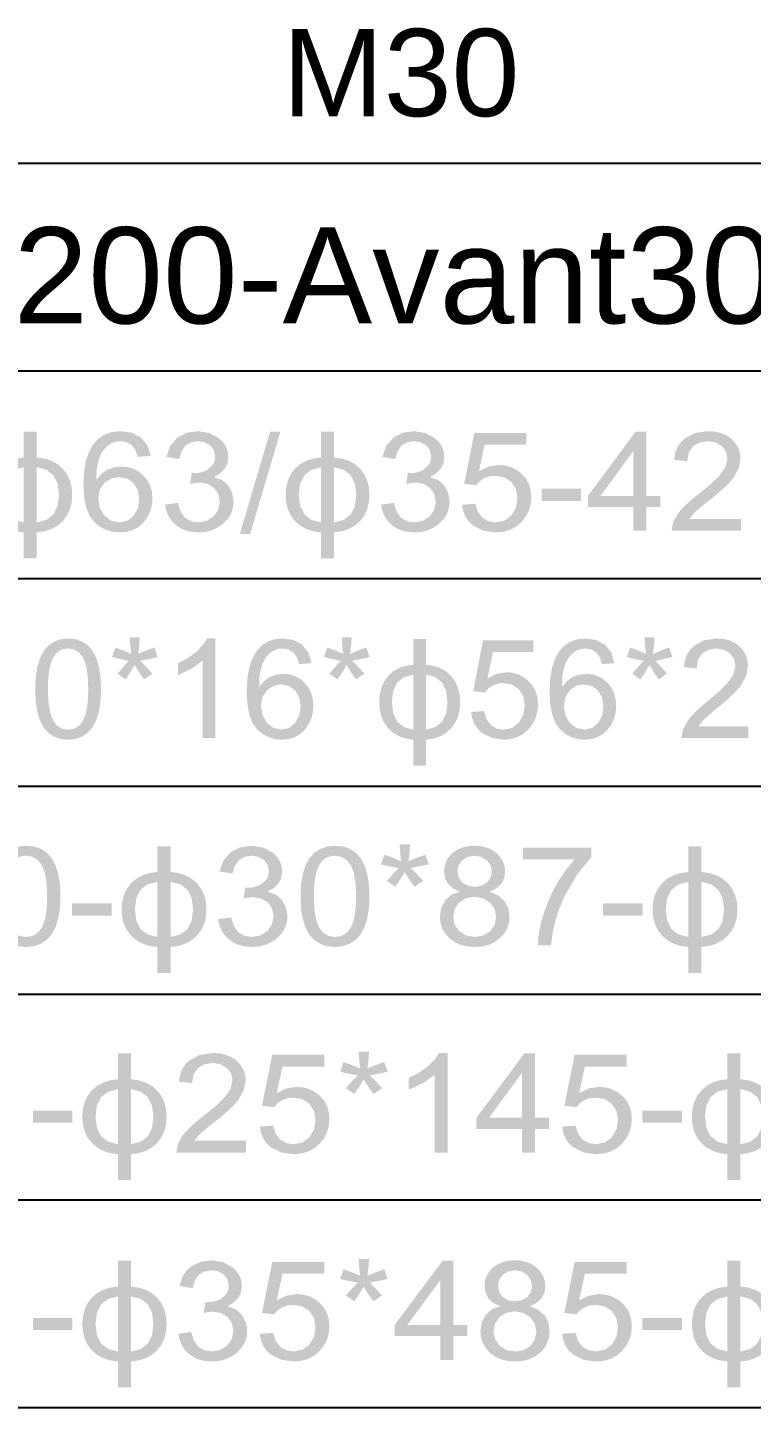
# Model space of a CAD drawing. Extents: x 3 to 592, y 5 to 207.
# Drawn here: x 354.68 to 367.58, y 57.01 to 81.62 of the extents above; entities that cross this region are included whole.
import ezdxf

# ---------------------------------------------------------------- set-up
doc = ezdxf.new("R2010")
doc.units = 0
doc.layers.get('0').update_dxf_attribs({"linetype": 'CONTINUOUS'})

msp = doc.modelspace()

# ---------------------------------------------------------------- hatches: boundary and pattern name
h = msp.add_hatch(color=7)
h.paths.add_polyline_path([(354.838171, 73.952351), (354.97718, 73.932508), (355.100687, 73.89282), (355.208691, 73.833289), (355.301191, 73.753914), (355.375072, 73.657494), (355.427971, 73.546864), (355.459786, 73.422074), (355.470415, 73.283176), (355.459786, 73.144683), (355.427971, 73.020246), (355.375072, 72.909865), (355.301191, 72.813541), (355.208691, 72.733838), (355.100687, 72.674083), (354.97718, 72.634172), (354.838171, 72.614001), (354.838171, 72.152082), (354.608314, 72.152082), (354.608314, 72.614001), (354.468908, 72.634172), (354.345109, 72.674083), (354.237019, 72.733838), (354.144742, 72.813541), (354.070948, 72.909865), (354.018238, 73.020246), (353.986612, 73.144683), (353.97607, 73.283176), (353.986612, 73.422074), (354.018238, 73.546864), (354.070948, 73.657494), (354.144742, 73.753914), (354.237019, 73.833289), (354.345109, 73.89282), (354.468908, 73.932508), (354.608314, 73.952351), (354.608314, 74.412065), (354.838171, 74.412065)])
h.paths.add_polyline_path([(354.838171, 72.792594), (355.012208, 72.838087), (355.136585, 72.934946), (355.211249, 73.083274), (355.236148, 73.283176), (355.211249, 73.483569), (355.136585, 73.63244), (355.012208, 73.729738), (354.838171, 73.775411)])
h.paths.add_polyline_path([(354.608314, 72.792594), (354.608314, 73.775411), (354.433958, 73.729738), (354.309417, 73.63244), (354.234693, 73.483569), (354.209785, 73.283176), (354.234693, 73.083274), (354.309417, 72.934946), (354.433958, 72.838087)])
h = msp.add_hatch(color=7)
h.paths.add_polyline_path([(355.902647, 73.556028), (355.989972, 73.658123), (356.093988, 73.731176), (356.214644, 73.775084), (356.351888, 73.789743), (356.46207, 73.779718), (356.563623, 73.749642), (356.656598, 73.699516), (356.741046, 73.629339), (356.811222, 73.543556), (356.861348, 73.446611), (356.891424, 73.338504), (356.901449, 73.219235), (356.891433, 73.09789), (356.861417, 72.986002), (356.811455, 72.883519), (356.741597, 72.79039), (356.655289, 72.713064), (356.555906, 72.65796), (356.443398, 72.624973), (356.317712, 72.614001), (356.188323, 72.625697), (356.068908, 72.660854), (355.959517, 72.719576), (355.860204, 72.801965), (355.777409, 72.914516), (355.718335, 73.063655), (355.682928, 73.24938), (355.671137, 73.471692), (355.681799, 73.693168), (355.713856, 73.885448), (355.76741, 74.048478), (355.842565, 74.182208), (355.937744, 74.286388), (356.052095, 74.360802), (356.185567, 74.40545), (356.338107, 74.420333), (356.531239, 74.392635), (356.692539, 74.309539), (356.809603, 74.171873), (356.87003, 73.980463), (356.640724, 73.961171), (356.597506, 74.083842), (356.530619, 74.171528), (356.439962, 74.224178), (356.325429, 74.241739), (356.240801, 74.231404), (356.16227, 74.200398), (356.08994, 74.148722), (356.023915, 74.076375), (355.968931, 73.981893), (355.929657, 73.863743), (355.906092, 73.721823)])
h.paths.add_polyline_path([(356.312751, 72.792594), (356.455309, 72.822773), (356.568515, 72.913311), (356.641965, 73.046498), (356.666632, 73.204903), (356.641965, 73.361242), (356.568515, 73.488228), (356.453518, 73.572564), (356.305034, 73.600676), (356.163648, 73.574218), (356.043758, 73.494843), (355.961903, 73.372473), (355.934618, 73.21703), (355.961489, 73.053802), (356.042105, 72.916618), (356.163579, 72.8236)])
h = msp.add_hatch(color=7)
h.dxf.hatch_style = 2
h.paths.add_polyline_path([(357.998464, 73.600676), (358.149704, 73.545279), (358.259189, 73.441926), (358.325679, 73.308945), (358.347935, 73.165216), (358.336359, 73.04996), (358.301632, 72.945557), (358.243755, 72.851902), (358.162726, 72.768892), (358.065566, 72.700972), (357.959259, 72.652586), (357.843753, 72.62363), (357.718998, 72.614001), (357.601176, 72.622484), (357.494102, 72.647969), (357.397777, 72.690508), (357.312201, 72.750151), (357.240371, 72.82385), (357.185284, 72.908556), (357.14694, 73.004321), (357.125339, 73.111197), (357.354645, 73.140962), (357.402945, 72.987931), (357.47977, 72.879135), (357.584915, 72.814161), (357.718998, 72.792594), (357.867068, 72.819122), (357.990747, 72.898979), (358.074118, 73.017628), (358.102093, 73.160255), (358.076599, 73.295785), (358.000669, 73.406097), (357.884225, 73.479546), (357.737188, 73.504213), (357.575682, 73.481062), (357.60214, 73.671783), (357.68434, 73.67385), (357.74711, 73.680051), (357.866724, 73.720841), (357.976415, 73.814548), (358.008937, 73.882692), (358.019961, 73.966132), (357.99681, 74.0823), (357.927357, 74.16953), (357.828001, 74.223618), (357.714588, 74.241739), (357.588567, 74.220793), (357.48859, 74.158506), (357.417345, 74.057771), (357.378347, 73.921483), (357.149041, 73.961171), (357.220561, 74.162364), (357.345825, 74.30568), (357.512568, 74.391532), (357.709076, 74.420333), (357.922396, 74.386916), (358.097683, 74.286939), (358.165775, 74.216659), (358.21454, 74.138938), (358.243875, 74.053775), (358.253677, 73.961171), (358.237674, 73.845924), (358.189736, 73.748195), (358.109965, 73.667933)])
h = msp.add_hatch(color=7)
h.dxf.hatch_style = 2
h.paths.add_polyline_path([(359.183673, 74.412065), (358.643482, 72.585337), (358.459376, 72.585337), (358.999016, 74.412065)])
h = msp.add_hatch(color=7)
h.paths.add_polyline_path([(360.137875, 73.952351), (360.276885, 73.932508), (360.400391, 73.89282), (360.508395, 73.833289), (360.600896, 73.753914), (360.674776, 73.657494), (360.727675, 73.546864), (360.759491, 73.422074), (360.770119, 73.283176), (360.759491, 73.144683), (360.727675, 73.020246), (360.674776, 72.909865), (360.600896, 72.813541), (360.508395, 72.733838), (360.400391, 72.674083), (360.276885, 72.634172), (360.137875, 72.614001), (360.137875, 72.152082), (359.908018, 72.152082), (359.908018, 72.614001), (359.768613, 72.634172), (359.644813, 72.674083), (359.536723, 72.733838), (359.444446, 72.813541), (359.370652, 72.909865), (359.317942, 73.020246), (359.286316, 73.144683), (359.275774, 73.283176), (359.286316, 73.422074), (359.317942, 73.546864), (359.370652, 73.657494), (359.444446, 73.753914), (359.536723, 73.833289), (359.644813, 73.89282), (359.768613, 73.932508), (359.908018, 73.952351), (359.908018, 74.412065), (360.137875, 74.412065)])
h.paths.add_polyline_path([(360.137875, 72.792594), (360.311913, 72.838087), (360.436289, 72.934946), (360.510953, 73.083274), (360.535853, 73.283176), (360.510953, 73.483569), (360.436289, 73.63244), (360.311913, 73.729738), (360.137875, 73.775411)])
h.paths.add_polyline_path([(359.908018, 72.792594), (359.908018, 73.775411), (359.733662, 73.729738), (359.609122, 73.63244), (359.534398, 73.483569), (359.50949, 73.283176), (359.534398, 73.083274), (359.609122, 72.934946), (359.733662, 72.838087)])
h = msp.add_hatch(color=7)
h.dxf.hatch_style = 2
h.paths.add_polyline_path([(361.849478, 73.600676), (362.000718, 73.545279), (362.110203, 73.441926), (362.176694, 73.308945), (362.198949, 73.165216), (362.187373, 73.04996), (362.152647, 72.945557), (362.094769, 72.851902), (362.013741, 72.768892), (361.91658, 72.700972), (361.810273, 72.652586), (361.694768, 72.62363), (361.570012, 72.614001), (361.45219, 72.622484), (361.345116, 72.647969), (361.248792, 72.690508), (361.163215, 72.750151), (361.091385, 72.82385), (361.036298, 72.908556), (360.997954, 73.004321), (360.976353, 73.111197), (361.205659, 73.140962), (361.253959, 72.987931), (361.330785, 72.879135), (361.435929, 72.814161), (361.570012, 72.792594), (361.718082, 72.819122), (361.841761, 72.898979), (361.925133, 73.017628), (361.953107, 73.160255), (361.927613, 73.295785), (361.851683, 73.406097), (361.735239, 73.479546), (361.588202, 73.504213), (361.426696, 73.481062), (361.453155, 73.671783), (361.535355, 73.67385), (361.598124, 73.680051), (361.717738, 73.720841), (361.82743, 73.814548), (361.859951, 73.882692), (361.870976, 73.966132), (361.847825, 74.0823), (361.778372, 74.16953), (361.679015, 74.223618), (361.565603, 74.241739), (361.439581, 74.220793), (361.339604, 74.158506), (361.26836, 74.057771), (361.229361, 73.921483), (361.000056, 73.961171), (361.071576, 74.162364), (361.19684, 74.30568), (361.363582, 74.391532), (361.56009, 74.420333), (361.773411, 74.386916), (361.948697, 74.286939), (362.016789, 74.216659), (362.065555, 74.138938), (362.09489, 74.053775), (362.104691, 73.961171), (362.088689, 73.845924), (362.04075, 73.748195), (361.960979, 73.667933)])
h = msp.add_hatch(color=7)
h.dxf.hatch_style = 2
h.paths.add_polyline_path([(362.7227, 73.706509), (362.896333, 73.789605), (363.07658, 73.817304), (363.189028, 73.807502), (363.294034, 73.778167), (363.3916, 73.729402), (363.481723, 73.66131), (363.557369, 73.576664), (363.611465, 73.478995), (363.643961, 73.368304), (363.654805, 73.244591), (363.643763, 73.118087), (363.610708, 73.001505), (363.555741, 72.894845), (363.478967, 72.798107), (363.384416, 72.717483), (363.27612, 72.659958), (363.154181, 72.625481), (363.018702, 72.614001), (362.801524, 72.645075), (362.615764, 72.738575), (362.539602, 72.808537), (362.481474, 72.893536), (362.441434, 72.993521), (362.419531, 73.108441), (362.658759, 73.125528), (362.704785, 72.979112), (362.783885, 72.875277), (362.890131, 72.813265), (363.018702, 72.792594), (363.176626, 72.823669), (363.301476, 72.917169), (363.382367, 73.05642), (363.409514, 73.224196), (363.381815, 73.389974), (363.29872, 73.516891), (363.172216, 73.597507), (363.014293, 73.624378), (362.910328, 73.613742), (362.819231, 73.581866), (362.741054, 73.528803), (362.675846, 73.454604), (362.459219, 73.478857), (362.64112, 74.387811), (363.566059, 74.387811), (363.566059, 74.17835), (362.823572, 74.17835)])
h = msp.add_hatch(color=7)
h.paths.add_polyline_path([(365.95516, 73.066548), (365.703255, 73.066548), (365.703255, 72.644318), (365.473949, 72.644318), (365.473949, 73.066548), (364.666419, 73.066548), (364.666419, 73.26664), (365.514739, 74.412065), (365.703255, 74.412065), (365.703255, 73.26664), (365.95516, 73.26664)])
h.paths.add_polyline_path([(365.473949, 73.26664), (365.473949, 74.064799), (364.890212, 73.26664)])
h = msp.add_hatch(color=7)
h.dxf.hatch_style = 2
h.paths.add_polyline_path([(367.391173, 72.644318), (366.155899, 72.644318), (366.183253, 72.794386), (366.265591, 72.946935), (366.332254, 73.028273), (366.423101, 73.119327), (366.538132, 73.220096), (366.677349, 73.330581), (366.851877, 73.473483), (367.006976, 73.623827), (367.115634, 73.77803), (367.151945, 73.933059), (367.126796, 74.055153), (367.051624, 74.154096), (366.938694, 74.219829), (366.799719, 74.241739), (366.657574, 74.21914), (366.540647, 74.151891), (366.462168, 74.04027), (366.435365, 73.884001), (366.199996, 73.909357), (366.219728, 74.026051), (366.257392, 74.12812), (366.312935, 74.215617), (366.386307, 74.288593), (366.5731, 74.387329), (366.804128, 74.420333), (366.933836, 74.411255), (367.048454, 74.384091), (367.147983, 74.338943), (367.232423, 74.275915), (367.299387, 74.20026), (367.347282, 74.117165), (367.376057, 74.026628), (367.38566, 73.928649), (367.353414, 73.757221), (367.256676, 73.58414), (367.176078, 73.48958), (367.063337, 73.380397), (366.918557, 73.25664), (366.741841, 73.118363), (366.573582, 72.975598), (366.47395, 72.854331), (367.391173, 72.854331)])
h = msp.add_hatch(color=7)
h.dxf.hatch_style = 2
h.paths.add_polyline_path([(364.542909, 73.175138), (363.842866, 73.175138), (363.842866, 73.392868), (364.542909, 73.392868)])
h = msp.add_hatch(color=7)
h.paths.add_polyline_path([(355.397622, 70.723575), (355.535211, 70.709442), (355.654454, 70.667049), (355.755352, 70.596402), (355.837905, 70.497508), (355.902113, 70.370372), (355.947976, 70.215001), (355.975494, 70.031402), (355.984666, 69.819582), (355.975167, 69.605641), (355.946701, 69.421053), (355.899323, 69.265817), (355.833082, 69.139933), (355.748841, 69.042351), (355.648218, 68.972777), (355.531163, 68.931109), (355.397622, 68.917242), (355.260057, 68.931326), (355.140876, 68.973587), (355.040066, 69.044037), (354.957615, 69.142689), (354.893508, 69.269557), (354.847733, 69.424653), (354.820278, 69.60799), (354.811129, 69.819582), (354.820551, 70.033298), (354.848887, 70.217973), (354.89624, 70.373501), (354.962713, 70.499781), (355.046946, 70.597536), (355.147508, 70.667489), (355.2644, 70.709536)])
h.paths.add_polyline_path([(355.397622, 69.095836), (355.481123, 69.106387), (355.553823, 69.138073), (355.615671, 69.190947), (355.666615, 69.265059), (355.706406, 69.363253), (355.734828, 69.48837), (355.751881, 69.640463), (355.757566, 69.819582), (355.747368, 70.058465), (355.717327, 70.24071), (355.667373, 70.374724), (355.597162, 70.469465), (355.506143, 70.526033), (355.394866, 70.544981), (355.31115, 70.534146), (355.238597, 70.501711), (355.177205, 70.447778), (355.126975, 70.372451), (355.087908, 70.273352), (355.060003, 70.148106), (355.04326, 69.996815), (355.037679, 69.819582), (355.047669, 69.582697), (355.077917, 69.401209), (355.127871, 69.266437), (355.198082, 69.171353), (355.288137, 69.114577)])
h = msp.add_hatch(color=7)
h.dxf.hatch_style = 2
h.paths.add_polyline_path([(356.993879, 70.389538), (356.686301, 70.323392), (356.721346, 70.289992), (356.768639, 70.240986), (356.82823, 70.17627), (356.900173, 70.095741), (356.751344, 69.991561), (356.673072, 70.104009), (356.583224, 70.251183), (356.497992, 70.102355), (356.422269, 69.991561), (356.278402, 70.095741), (356.358715, 70.18937), (356.419444, 70.258556), (356.460639, 70.303247), (356.482351, 70.323392), (356.317814, 70.357292), (356.181388, 70.389538), (356.239265, 70.562069), (356.340749, 70.524336), (356.421924, 70.492133), (356.482739, 70.465408), (356.523141, 70.444109), (356.504538, 70.623598), (356.498337, 70.745623), (356.674174, 70.745623), (356.668524, 70.621944), (356.652126, 70.473874), (356.646062, 70.446314), (356.776563, 70.503364), (356.936002, 70.562069)])
h = msp.add_hatch(color=7)
h.dxf.hatch_style = 2
h.paths.add_polyline_path([(358.020411, 68.947559), (357.799374, 68.947559), (357.799374, 70.330558), (357.605484, 70.187862), (357.356197, 70.068731), (357.356197, 70.278744), (357.531914, 70.373829), (357.677142, 70.479662), (357.791984, 70.596244), (357.876544, 70.723575), (358.020411, 70.723575)])
h = msp.add_hatch(color=7)
h.paths.add_polyline_path([(358.80528, 69.859269), (358.889727, 69.961365), (358.990143, 70.034418), (359.106579, 70.078326), (359.239086, 70.092985), (359.345651, 70.082959), (359.443794, 70.052884), (359.533564, 70.002757), (359.615015, 69.932581), (359.682702, 69.846798), (359.731115, 69.749853), (359.7602, 69.641746), (359.769906, 69.522477), (359.760208, 69.401132), (359.731183, 69.289244), (359.682935, 69.186761), (359.615566, 69.093631), (359.532272, 69.016306), (359.436214, 68.961202), (359.327444, 68.928215), (359.206013, 68.917242), (359.081059, 68.928938), (358.965821, 68.964096), (358.860298, 69.022817), (358.76449, 69.105207), (358.684589, 69.217758), (358.627582, 69.366896), (358.593415, 69.552621), (358.582037, 69.774933), (358.592373, 69.99641), (358.623379, 70.188689), (358.675055, 70.35172), (358.747402, 70.48545), (358.839291, 70.589629), (358.949629, 70.664044), (359.078467, 70.708692), (359.225857, 70.723575), (359.412788, 70.695876), (359.568713, 70.612781), (359.68123, 70.475115), (359.739589, 70.283705), (359.518552, 70.264412), (359.476892, 70.387084), (359.412236, 70.47477), (359.324533, 70.52742), (359.21373, 70.544981), (359.131659, 70.534646), (359.055738, 70.50364), (358.985915, 70.451963), (358.922137, 70.379616), (358.869005, 70.285135), (358.831118, 70.166985), (358.808423, 70.025064)])
h.paths.add_polyline_path([(359.201603, 69.095836), (359.339338, 69.126015), (359.448548, 69.216552), (359.519517, 69.34974), (359.543357, 69.508145), (359.519517, 69.664484), (359.448548, 69.79147), (359.337409, 69.875806), (359.194438, 69.903918), (359.057874, 69.877459), (358.941981, 69.798084), (358.862606, 69.675715), (358.836148, 69.520272), (358.861917, 69.357043), (358.939776, 69.21986), (359.057254, 69.126842)])
h = msp.add_hatch(color=7)
h.dxf.hatch_style = 2
h.paths.add_polyline_path([(360.771953, 70.389538), (360.464375, 70.323392), (360.49942, 70.289992), (360.546713, 70.240986), (360.606304, 70.17627), (360.678247, 70.095741), (360.529419, 69.991561), (360.451146, 70.104009), (360.361298, 70.251183), (360.276066, 70.102355), (360.200343, 69.991561), (360.056476, 70.095741), (360.13679, 70.18937), (360.197518, 70.258556), (360.238713, 70.303247), (360.260425, 70.323392), (360.095888, 70.357292), (359.959462, 70.389538), (360.01734, 70.562069), (360.118823, 70.524336), (360.199998, 70.492133), (360.260813, 70.465408), (360.301215, 70.444109), (360.282612, 70.623598), (360.276411, 70.745623), (360.452248, 70.745623), (360.446598, 70.621944), (360.4302, 70.473874), (360.424136, 70.446314), (360.554637, 70.503364), (360.714076, 70.562069)])
h = msp.add_hatch(color=7)
h.paths.add_polyline_path([(361.776988, 70.255593), (361.91102, 70.235749), (362.030272, 70.196062), (362.134641, 70.136531), (362.224024, 70.057156), (362.295647, 69.960736), (362.346807, 69.850105), (362.377503, 69.725315), (362.387735, 69.586418), (362.377503, 69.447925), (362.346807, 69.323488), (362.295647, 69.213107), (362.224024, 69.116782), (362.134641, 69.03708), (362.030272, 68.977325), (361.91102, 68.937413), (361.776988, 68.917242), (361.776988, 68.455324), (361.554297, 68.455324), (361.554297, 68.917242), (361.419637, 68.937413), (361.300118, 68.977325), (361.195792, 69.03708), (361.10671, 69.116782), (361.035173, 69.213107), (360.984203, 69.323488), (360.953696, 69.447925), (360.943551, 69.586418), (360.953696, 69.725315), (360.984203, 69.850105), (361.035173, 69.960736), (361.10671, 70.057156), (361.195792, 70.136531), (361.300118, 70.196062), (361.419637, 70.235749), (361.554297, 70.255593), (361.554297, 70.715307), (361.776988, 70.715307)])
h.paths.add_polyline_path([(361.776988, 69.095836), (361.944919, 69.141329), (362.064998, 69.238187), (362.137121, 69.386516), (362.161185, 69.586418), (362.137121, 69.78681), (362.064998, 69.935681), (361.944919, 70.03298), (361.776988, 70.078653)])
h.paths.add_polyline_path([(361.554297, 69.095836), (361.554297, 70.078653), (361.385815, 70.03298), (361.265598, 69.935681), (361.193544, 69.78681), (361.169549, 69.586418), (361.193544, 69.386516), (361.265598, 69.238187), (361.385815, 69.141329)])
h = msp.add_hatch(color=7)
h.dxf.hatch_style = 2
h.paths.add_polyline_path([(362.874306, 70.009751), (363.0416, 70.092847), (363.215508, 70.120545), (363.324339, 70.110744), (363.425935, 70.081409), (363.520296, 70.032644), (363.607422, 69.964551), (363.680579, 69.879905), (363.732962, 69.782237), (363.764467, 69.671546), (363.774992, 69.547833), (363.764355, 69.421329), (363.732479, 69.304747), (363.679416, 69.198087), (363.605218, 69.101348), (363.513535, 69.020724), (363.408778, 68.9632), (363.290896, 68.928723), (363.159836, 68.917242), (362.950167, 68.948317), (362.770678, 69.041817), (362.696875, 69.111778), (362.640798, 69.196777), (362.602393, 69.296763), (362.581611, 69.411682), (362.81257, 69.42877), (362.856805, 69.282354), (362.933286, 69.178518), (363.035812, 69.116507), (363.159836, 69.095836), (363.312384, 69.126911), (363.432687, 69.220411), (363.511098, 69.359661), (363.537418, 69.527438), (363.510615, 69.693216), (363.430482, 69.820133), (363.308044, 69.900748), (363.155426, 69.92762), (363.055053, 69.916983), (362.967186, 69.885107), (362.891721, 69.832044), (362.828555, 69.757846), (362.619645, 69.782099), (362.795482, 70.691053), (363.689002, 70.691053), (363.689002, 70.481591), (362.97132, 70.481591)])
h = msp.add_hatch(color=7)
h.paths.add_polyline_path([(364.204326, 69.859269), (364.288774, 69.961365), (364.38919, 70.034418), (364.505626, 70.078326), (364.638133, 70.092985), (364.744698, 70.082959), (364.84284, 70.052884), (364.932611, 70.002757), (365.014061, 69.932581), (365.081749, 69.846798), (365.130161, 69.749853), (365.159246, 69.641746), (365.168953, 69.522477), (365.159255, 69.401132), (365.13023, 69.289244), (365.081981, 69.186761), (365.014613, 69.093631), (364.931319, 69.016306), (364.835261, 68.961202), (364.726491, 68.928215), (364.60506, 68.917242), (364.480106, 68.928938), (364.364868, 68.964096), (364.259344, 69.022817), (364.163536, 69.105207), (364.083636, 69.217758), (364.026628, 69.366896), (363.992461, 69.552621), (363.981084, 69.774933), (363.991419, 69.99641), (364.022425, 70.188689), (364.074102, 70.35172), (364.146449, 70.48545), (364.238338, 70.589629), (364.348676, 70.664044), (364.477514, 70.708692), (364.624903, 70.723575), (364.811834, 70.695876), (364.967759, 70.612781), (365.080276, 70.475115), (365.138636, 70.283705), (364.917599, 70.264412), (364.875939, 70.387084), (364.811283, 70.47477), (364.72358, 70.52742), (364.612777, 70.544981), (364.530706, 70.534646), (364.454785, 70.50364), (364.384961, 70.451963), (364.321184, 70.379616), (364.268052, 70.285135), (364.230164, 70.166985), (364.20747, 70.025064)])
h.paths.add_polyline_path([(364.60065, 69.095836), (364.738385, 69.126015), (364.847594, 69.216552), (364.918563, 69.34974), (364.942403, 69.508145), (364.918563, 69.664484), (364.847594, 69.79147), (364.736456, 69.875806), (364.593484, 69.903918), (364.456921, 69.877459), (364.341028, 69.798084), (364.261653, 69.675715), (364.235194, 69.520272), (364.260964, 69.357043), (364.338823, 69.21986), (364.4563, 69.126842)])
h = msp.add_hatch(color=7)
h.dxf.hatch_style = 2
h.paths.add_polyline_path([(366.171, 70.389538), (365.863422, 70.323392), (365.898467, 70.289992), (365.94576, 70.240986), (366.005351, 70.17627), (366.077293, 70.095741), (365.928465, 69.991561), (365.850193, 70.104009), (365.760344, 70.251183), (365.675113, 70.102355), (365.59939, 69.991561), (365.455522, 70.095741), (365.535836, 70.18937), (365.596565, 70.258556), (365.637759, 70.303247), (365.659472, 70.323392), (365.494934, 70.357292), (365.358509, 70.389538), (365.416386, 70.562069), (365.51787, 70.524336), (365.599045, 70.492133), (365.65986, 70.465408), (365.700262, 70.444109), (365.681658, 70.623598), (365.675457, 70.745623), (365.851295, 70.745623), (365.845645, 70.621944), (365.829246, 70.473874), (365.823183, 70.446314), (365.953683, 70.503364), (366.113122, 70.562069)])
h = msp.add_hatch(color=7)
h.dxf.hatch_style = 2
h.paths.add_polyline_path([(367.524954, 68.947559), (366.331573, 68.947559), (366.358031, 69.097628), (366.437406, 69.250176), (366.501993, 69.331515), (366.589886, 69.422569), (366.701034, 69.523338), (366.835384, 69.633822), (367.003711, 69.776725), (367.153435, 69.927069), (367.258855, 70.081271), (367.293995, 70.2363), (367.269672, 70.358395), (367.196981, 70.457338), (367.087771, 70.52307), (366.953344, 70.544981), (366.816505, 70.522381), (366.703643, 70.455133), (366.627644, 70.343512), (366.601668, 70.187242), (366.374017, 70.212598), (366.393344, 70.329292), (366.429827, 70.431362), (366.483467, 70.518859), (366.554264, 70.591834), (366.734511, 70.690571), (366.957754, 70.723575), (367.083121, 70.714497), (367.193811, 70.687332), (367.289826, 70.642184), (367.371165, 70.579156), (367.435959, 70.503502), (367.482304, 70.420406), (367.510149, 70.329869), (367.519442, 70.231891), (367.48816, 70.060463), (367.394867, 69.887381), (367.316948, 69.792822), (367.208074, 69.683638), (367.068298, 69.559882), (366.897671, 69.421604), (366.734856, 69.27884), (366.6386, 69.157572), (367.524954, 69.157572)])
h = msp.add_hatch(color=7)
h.paths.add_polyline_path([(354.647021, 67.026816), (354.791198, 67.012684), (354.916151, 66.970291), (355.021881, 66.899644), (355.108388, 66.800749), (355.17567, 66.673613), (355.223729, 66.518243), (355.252565, 66.334644), (355.262177, 66.122823), (355.252169, 65.908883), (355.222214, 65.724295), (355.172415, 65.569059), (355.102876, 65.443175), (355.014828, 65.345593), (354.909468, 65.276019), (354.786848, 65.234351), (354.647021, 65.220484), (354.503049, 65.234568), (354.378294, 65.276829), (354.272751, 65.347279), (354.186411, 65.445931), (354.11927, 65.572799), (354.071319, 65.727895), (354.042554, 65.911232), (354.032967, 66.122823), (354.042889, 66.33654), (354.072654, 66.521214), (354.122264, 66.676743), (354.191717, 66.803023), (354.279756, 66.900778), (354.385055, 66.97073), (354.507511, 67.012778)])
h.paths.add_polyline_path([(354.647021, 65.399078), (354.734681, 65.409628), (354.810869, 65.441315), (354.875689, 65.494188), (354.929243, 65.568301), (354.970885, 65.666495), (355.000694, 65.791612), (355.018617, 65.943704), (355.024603, 66.122823), (355.013923, 66.361706), (354.982159, 66.543952), (354.929587, 66.677966), (354.855931, 66.772706), (354.760846, 66.829275), (354.644264, 66.848223), (354.55663, 66.837388), (354.480622, 66.804952), (354.416294, 66.751019), (354.363696, 66.675692), (354.322544, 66.576594), (354.293278, 66.451348), (354.275794, 66.300056), (354.269989, 66.122823), (354.280462, 65.885939), (354.312433, 65.704451), (354.365005, 65.569679), (354.438661, 65.474594), (354.532506, 65.417819)])
h = msp.add_hatch(color=7)
h.paths.add_polyline_path([(357.224127, 66.558835), (357.364696, 66.538991), (357.489606, 66.499303), (357.598911, 66.439772), (357.69266, 66.360397), (357.767583, 66.263978), (357.821162, 66.153347), (357.853348, 66.028557), (357.864088, 65.889659), (357.853348, 65.751167), (357.821162, 65.62673), (357.767583, 65.516349), (357.69266, 65.420024), (357.598911, 65.340322), (357.489606, 65.280566), (357.364696, 65.240655), (357.224127, 65.220484), (357.224127, 64.758566), (356.990963, 64.758566), (356.990963, 65.220484), (356.850007, 65.240655), (356.724864, 65.280566), (356.615637, 65.340322), (356.52243, 65.420024), (356.447594, 65.516349), (356.394204, 65.62673), (356.362208, 65.751167), (356.351554, 65.889659), (356.362208, 66.028557), (356.394204, 66.153347), (356.447594, 66.263978), (356.52243, 66.360397), (356.615637, 66.439772), (356.724864, 66.499303), (356.850007, 66.538991), (356.990963, 66.558835), (356.990963, 67.018548), (357.224127, 67.018548)])
h.paths.add_polyline_path([(357.224127, 65.399078), (357.400017, 65.44457), (357.52578, 65.541429), (357.601314, 65.689758), (357.626515, 65.889659), (357.601314, 66.090052), (357.52578, 66.238923), (357.400017, 66.336221), (357.224127, 66.381895)])
h.paths.add_polyline_path([(356.990963, 65.399078), (356.990963, 66.381895), (356.814523, 66.336221), (356.688622, 66.238923), (356.613157, 66.090052), (356.588025, 65.889659), (356.613157, 65.689758), (356.688622, 65.541429), (356.814523, 65.44457)])
h = msp.add_hatch(color=7)
h.dxf.hatch_style = 2
h.paths.add_polyline_path([(358.955726, 66.207159), (359.109033, 66.151762), (359.219758, 66.048409), (359.287006, 65.915429), (359.309606, 65.771699), (359.297841, 65.656444), (359.262615, 65.55204), (359.204031, 65.458385), (359.122193, 65.375375), (359.024016, 65.307455), (358.916383, 65.259069), (358.799344, 65.230113), (358.672952, 65.220484), (358.55358, 65.228968), (358.445163, 65.254453), (358.347701, 65.296991), (358.261195, 65.356634), (358.188555, 65.430333), (358.132761, 65.51504), (358.093918, 65.610805), (358.072128, 65.71768), (358.304189, 65.747446), (358.35311, 65.594415), (358.430969, 65.485619), (358.537285, 65.420644), (358.672952, 65.399078), (358.822883, 65.425605), (358.948009, 65.505462), (359.03262, 65.624111), (359.061008, 65.766738), (359.035376, 65.902268), (358.958482, 66.01258), (358.840384, 66.08603), (358.691694, 66.110697), (358.527983, 66.087546), (358.554992, 66.278266), (358.638019, 66.280333), (358.701616, 66.286534), (358.822332, 66.327324), (358.933126, 66.421031), (358.96613, 66.489175), (358.977223, 66.572615), (358.953797, 66.688784), (358.884068, 66.776014), (358.78354, 66.830102), (358.668543, 66.848223), (358.540936, 66.827277), (358.439788, 66.764989), (358.367786, 66.664255), (358.328443, 66.527967), (358.096381, 66.567654), (358.16859, 66.768848), (358.29537, 66.912164), (358.464317, 66.998015), (358.663031, 67.026816), (358.878762, 66.993399), (359.056047, 66.893422), (359.125181, 66.823142), (359.174627, 66.745421), (359.204333, 66.660258), (359.214246, 66.567654), (359.198037, 66.452407), (359.149478, 66.354678), (359.068673, 66.274416)])
h = msp.add_hatch(color=7)
h.paths.add_polyline_path([(360.154891, 67.026816), (360.299068, 67.012684), (360.424021, 66.970291), (360.529751, 66.899644), (360.616258, 66.800749), (360.683541, 66.673613), (360.7316, 66.518243), (360.760435, 66.334644), (360.770047, 66.122823), (360.760039, 65.908883), (360.730084, 65.724295), (360.680285, 65.569059), (360.610746, 65.443175), (360.522698, 65.345593), (360.417338, 65.276019), (360.294718, 65.234351), (360.154891, 65.220484), (360.010919, 65.234568), (359.886165, 65.276829), (359.780621, 65.347279), (359.694281, 65.445931), (359.62714, 65.572799), (359.579189, 65.727895), (359.550424, 65.911232), (359.540837, 66.122823), (359.550759, 66.33654), (359.580524, 66.521214), (359.630134, 66.676743), (359.699587, 66.803023), (359.787626, 66.900778), (359.892926, 66.97073), (360.015381, 67.012778)])
h.paths.add_polyline_path([(360.154891, 65.399078), (360.242551, 65.409628), (360.318739, 65.441315), (360.383559, 65.494188), (360.437113, 65.568301), (360.478755, 65.666495), (360.508564, 65.791612), (360.526487, 65.943704), (360.532473, 66.122823), (360.521793, 66.361706), (360.490029, 66.543952), (360.437457, 66.677966), (360.363801, 66.772706), (360.268717, 66.829275), (360.152135, 66.848223), (360.0645, 66.837388), (359.988492, 66.804952), (359.924164, 66.751019), (359.871566, 66.675692), (359.830414, 66.576594), (359.801148, 66.451348), (359.783664, 66.300056), (359.777859, 66.122823), (359.788332, 65.885939), (359.820303, 65.704451), (359.872875, 65.569679), (359.946531, 65.474594), (360.040376, 65.417819)])
h = msp.add_hatch(color=7)
h.dxf.hatch_style = 2
h.paths.add_polyline_path([(361.826998, 66.69278), (361.505088, 66.626634), (361.541684, 66.593234), (361.591147, 66.544227), (361.653529, 66.479511), (361.728882, 66.398982), (361.573439, 66.294803), (361.49117, 66.40725), (361.396499, 66.554425), (361.307478, 66.405597), (361.228378, 66.294803), (361.077897, 66.398982), (361.161922, 66.492611), (361.225484, 66.561797), (361.268583, 66.606489), (361.291217, 66.626634), (361.1191, 66.660534), (360.975922, 66.69278), (361.036555, 66.86531), (361.142897, 66.827578), (361.227896, 66.795375), (361.291501, 66.76865), (361.33366, 66.74735), (361.314092, 66.92684), (361.307753, 67.048865), (361.491859, 67.048865), (361.48614, 66.925186), (361.469259, 66.777116), (361.462645, 66.749555), (361.599415, 66.806606), (361.766364, 66.86531)])
h = msp.add_hatch(color=7)
h.paths.add_polyline_path([(362.913272, 66.207159), (363.068094, 66.138852), (363.178682, 66.040623), (363.245034, 65.912526), (363.267152, 65.754612), (363.256214, 65.645256), (363.223468, 65.545356), (363.169018, 65.454862), (363.092968, 65.373722), (362.99995, 65.306525), (362.89453, 65.258656), (362.776708, 65.23001), (362.646483, 65.220484), (362.515217, 65.230104), (362.396714, 65.259), (362.290924, 65.307223), (362.197794, 65.374824), (362.121916, 65.456766), (362.067845, 65.548733), (362.035478, 65.650621), (362.024713, 65.762329), (362.048828, 65.919012), (362.121726, 66.055024), (362.235483, 66.155896), (362.383554, 66.207159), (362.259522, 66.264684), (362.170991, 66.342138), (362.117911, 66.44388), (362.100229, 66.569859), (362.109539, 66.663479), (362.137505, 66.749142), (362.184177, 66.826743), (362.249608, 66.896178), (362.330224, 66.953333), (362.422414, 66.994157), (362.526181, 67.018652), (362.641522, 67.026816), (362.758415, 67.01835), (362.863524, 66.992986), (362.956852, 66.950775), (363.038397, 66.891769), (363.104638, 66.820541), (363.152017, 66.742389), (363.180482, 66.657209), (363.189982, 66.564898), (363.172636, 66.445121), (363.120666, 66.346272), (363.034177, 66.268405)])
h.paths.add_polyline_path([(362.646483, 66.292598), (362.76589, 66.312028), (362.864213, 66.370319), (362.930221, 66.457687), (362.952408, 66.564898), (362.930084, 66.674797), (362.863111, 66.766092), (362.763548, 66.827621), (362.643727, 66.848223), (362.522736, 66.827966), (362.424895, 66.767194), (362.360403, 66.679137), (362.338905, 66.577025), (362.360954, 66.459271), (362.427651, 66.369217), (362.526525, 66.311684)])
h.paths.add_polyline_path([(362.646483, 65.399078), (362.796552, 65.423607), (362.919335, 65.497745), (363.00119, 65.611502), (363.028476, 65.754612), (363.000364, 65.89841), (362.916028, 66.013683), (362.791177, 66.089613), (362.641522, 66.115106), (362.488147, 66.089061), (362.367017, 66.010927), (362.287918, 65.895998), (362.261735, 65.759573), (362.288745, 65.61853), (362.370325, 65.502706), (362.493521, 65.424847)])
h = msp.add_hatch(color=7)
h.dxf.hatch_style = 2
h.paths.add_polyline_path([(364.727593, 66.826725), (364.468384, 66.507089), (364.246382, 66.120067), (364.155121, 65.907893), (364.084738, 65.692255), (364.035232, 65.473208), (364.006603, 65.250801), (363.770132, 65.250801), (363.785109, 65.435406), (363.821739, 65.628797), (363.87997, 65.831075), (363.95975, 66.042346), (364.057005, 66.250292), (364.167696, 66.443355), (364.291822, 66.621535), (364.429385, 66.784833), (363.505548, 66.784833), (363.505548, 66.994295), (364.727593, 66.994295)])
h = msp.add_hatch(color=7)
h.paths.add_polyline_path([(366.689543, 66.558835), (366.830112, 66.538991), (366.955022, 66.499303), (367.064327, 66.439772), (367.158076, 66.360397), (367.232998, 66.263978), (367.286578, 66.153347), (367.318764, 66.028557), (367.329504, 65.889659), (367.318764, 65.751167), (367.286578, 65.62673), (367.232998, 65.516349), (367.158076, 65.420024), (367.064327, 65.340322), (366.955022, 65.280566), (366.830112, 65.240655), (366.689543, 65.220484), (366.689543, 64.758566), (366.456379, 64.758566), (366.456379, 65.220484), (366.315423, 65.240655), (366.19028, 65.280566), (366.081053, 65.340322), (365.987846, 65.420024), (365.91301, 65.516349), (365.85962, 65.62673), (365.827623, 65.751167), (365.816969, 65.889659), (365.827623, 66.028557), (365.85962, 66.153347), (365.91301, 66.263978), (365.987846, 66.360397), (366.081053, 66.439772), (366.19028, 66.499303), (366.315423, 66.538991), (366.456379, 66.558835), (366.456379, 67.018548), (366.689543, 67.018548)])
h.paths.add_polyline_path([(366.689543, 65.399078), (366.865433, 65.44457), (366.991196, 65.541429), (367.066729, 65.689758), (367.09193, 65.889659), (367.066729, 66.090052), (366.991196, 66.238923), (366.865433, 66.336221), (366.689543, 66.381895)])
h.paths.add_polyline_path([(366.456379, 65.399078), (366.456379, 66.381895), (366.279939, 66.336221), (366.154038, 66.238923), (366.078573, 66.090052), (366.053441, 65.889659), (366.078573, 65.689758), (366.154038, 65.541429), (366.279939, 65.44457)])
h = msp.add_hatch(color=7)
h.dxf.hatch_style = 2
h.paths.add_polyline_path([(356.173607, 65.781621), (355.465296, 65.781621), (355.465296, 65.999351), (356.173607, 65.999351)])
h = msp.add_hatch(color=7)
h.dxf.hatch_style = 2
h.paths.add_polyline_path([(365.639023, 65.781621), (364.930711, 65.781621), (364.930711, 65.999351), (365.639023, 65.999351)])
h = msp.add_hatch(color=7)
h.paths.add_polyline_path([(356.518901, 62.862076), (356.658643, 62.842233), (356.782726, 62.802545), (356.891204, 62.743014), (356.984127, 62.663639), (357.058644, 62.567219), (357.111871, 62.456589), (357.143807, 62.331799), (357.154452, 62.192901), (357.143807, 62.054408), (357.111871, 61.929971), (357.058644, 61.81959), (356.984127, 61.723266), (356.891204, 61.643563), (356.782726, 61.583808), (356.658643, 61.543897), (356.518901, 61.523726), (356.518901, 61.061807), (356.286839, 61.061807), (356.286839, 61.523726), (356.146702, 61.543897), (356.022325, 61.583808), (355.913761, 61.643563), (355.821063, 61.723266), (355.746631, 61.81959), (355.693594, 61.929971), (355.661847, 62.054408), (355.651288, 62.192901), (355.661847, 62.331799), (355.693594, 62.456589), (355.746631, 62.567219), (355.821063, 62.663639), (355.913761, 62.743014), (356.022325, 62.802545), (356.146702, 62.842233), (356.286839, 62.862076), (356.286839, 63.32179), (356.518901, 63.32179)])
h.paths.add_polyline_path([(356.518901, 61.702319), (356.693662, 61.747812), (356.818555, 61.844671), (356.893529, 61.992999), (356.918532, 62.192901), (356.893529, 62.393294), (356.818555, 62.542165), (356.693662, 62.639463), (356.518901, 62.685136)])
h.paths.add_polyline_path([(356.286839, 61.702319), (356.286839, 62.685136), (356.111441, 62.639463), (355.98622, 62.542165), (355.911126, 62.393294), (355.886106, 62.192901), (355.911126, 61.992999), (355.98622, 61.844671), (356.111441, 61.747812)])
h = msp.add_hatch(color=7)
h.dxf.hatch_style = 2
h.paths.add_polyline_path([(358.569929, 61.554042), (357.326939, 61.554042), (357.354637, 61.704111), (357.437733, 61.85666), (357.505128, 61.937998), (357.596552, 62.029052), (357.712057, 62.129821), (357.851696, 62.240306), (358.027258, 62.383208), (358.182976, 62.533552), (358.292392, 62.687755), (358.329048, 62.842784), (358.30383, 62.964878), (358.228176, 63.063821), (358.114419, 63.129554), (357.974617, 63.151464), (357.831921, 63.128865), (357.714443, 63.061616), (357.635481, 62.949995), (357.60861, 62.793726), (357.371587, 62.819082), (357.391414, 62.935776), (357.429327, 63.037845), (357.485224, 63.125342), (357.559, 63.198318), (357.746965, 63.297054), (357.979578, 63.330058), (358.110095, 63.32098), (358.22542, 63.293816), (358.325448, 63.248668), (358.410077, 63.18564), (358.477446, 63.109985), (358.525694, 63.02689), (358.554719, 62.936353), (358.564417, 62.838374), (358.531826, 62.666946), (358.43433, 62.493865), (358.353302, 62.399305), (358.240027, 62.290122), (358.094506, 62.166365), (357.916739, 62.028088), (357.747654, 61.885323), (357.647195, 61.764056), (358.569929, 61.764056)])
h = msp.add_hatch(color=7)
h.dxf.hatch_style = 2
h.paths.add_polyline_path([(359.118124, 62.616234), (359.292653, 62.69933), (359.474209, 62.727029), (359.587165, 62.717227), (359.692835, 62.687892), (359.791167, 62.639127), (359.882109, 62.571035), (359.958159, 62.486389), (360.012609, 62.38872), (360.045355, 62.278029), (360.056293, 62.154316), (360.045234, 62.027812), (360.012058, 61.91123), (359.956764, 61.80457), (359.879353, 61.707832), (359.784061, 61.627208), (359.675127, 61.569683), (359.552551, 61.535206), (359.416332, 61.523726), (359.197568, 61.5548), (359.010637, 61.6483), (358.933846, 61.718262), (358.875452, 61.803261), (358.835454, 61.903246), (358.813854, 62.018166), (359.054183, 62.035253), (359.100485, 61.888837), (359.17986, 61.785002), (359.286934, 61.72299), (359.416332, 61.702319), (359.574806, 61.733394), (359.700208, 61.826894), (359.782063, 61.966145), (359.809348, 62.133921), (359.781305, 62.299699), (359.697452, 62.426616), (359.570121, 62.507232), (359.411371, 62.534103), (359.306984, 62.523467), (359.215414, 62.491591), (359.136659, 62.438528), (359.07072, 62.364329), (358.853541, 62.388582), (359.036544, 63.297536), (359.966445, 63.297536), (359.966445, 63.088075), (359.219548, 63.088075)])
h = msp.add_hatch(color=7)
h.dxf.hatch_style = 2
h.paths.add_polyline_path([(361.093967, 62.996022), (360.773711, 62.929876), (360.810289, 62.896476), (360.859632, 62.847469), (360.921687, 62.782753), (360.996402, 62.702224), (360.841511, 62.598044), (360.759655, 62.710492), (360.666224, 62.857667), (360.577272, 62.708839), (360.498655, 62.598044), (360.349275, 62.702224), (360.432664, 62.795853), (360.495899, 62.865039), (360.538876, 62.909731), (360.561493, 62.929876), (360.39041, 62.963776), (360.247852, 62.996022), (360.307934, 63.168552), (360.413785, 63.13082), (360.498241, 63.098617), (360.561407, 63.071891), (360.603386, 63.050592), (360.5843, 63.230081), (360.57803, 63.352107), (360.761033, 63.352107), (360.755245, 63.228428), (360.737882, 63.080358), (360.731819, 63.052797), (360.867487, 63.109848), (361.033333, 63.168552)])
h = msp.add_hatch(color=7)
h.dxf.hatch_style = 2
h.paths.add_polyline_path([(362.163057, 61.554042), (361.932649, 61.554042), (361.932649, 62.937042), (361.730835, 62.794346), (361.47073, 62.675214), (361.47073, 62.885227), (361.653768, 62.980312), (361.80518, 63.086145), (361.924966, 63.202727), (362.013126, 63.330058), (362.163057, 63.330058)])
h = msp.add_hatch(color=7)
h.paths.add_polyline_path([(363.973535, 61.976273), (363.719976, 61.976273), (363.719976, 61.554042), (363.489568, 61.554042), (363.489568, 61.976273), (362.677077, 61.976273), (362.677077, 62.176365), (363.530909, 63.32179), (363.719976, 63.32179), (363.719976, 62.176365), (363.973535, 62.176365)])
h.paths.add_polyline_path([(363.489568, 62.176365), (363.489568, 62.974524), (362.902524, 62.176365)])
h = msp.add_hatch(color=7)
h.dxf.hatch_style = 2
h.paths.add_polyline_path([(364.509052, 62.616234), (364.683581, 62.69933), (364.865137, 62.727029), (364.978093, 62.717227), (365.083763, 62.687892), (365.182095, 62.639127), (365.273037, 62.571035), (365.349087, 62.486389), (365.403537, 62.38872), (365.436283, 62.278029), (365.447221, 62.154316), (365.436162, 62.027812), (365.402986, 61.91123), (365.347692, 61.80457), (365.270281, 61.707832), (365.174989, 61.627208), (365.066055, 61.569683), (364.943479, 61.535206), (364.80726, 61.523726), (364.588496, 61.5548), (364.401565, 61.6483), (364.324774, 61.718262), (364.26638, 61.803261), (364.226382, 61.903246), (364.204782, 62.018166), (364.445111, 62.035253), (364.491413, 61.888837), (364.570788, 61.785002), (364.677862, 61.72299), (364.80726, 61.702319), (364.965734, 61.733394), (365.091136, 61.826894), (365.172991, 61.966145), (365.200276, 62.133921), (365.172233, 62.299699), (365.08838, 62.426616), (364.961049, 62.507232), (364.802299, 62.534103), (364.697912, 62.523467), (364.606342, 62.491591), (364.527587, 62.438528), (364.461648, 62.364329), (364.244469, 62.388582), (364.427472, 63.297536), (365.357373, 63.297536), (365.357373, 63.088075), (364.610476, 63.088075)])
h = msp.add_hatch(color=7)
h.paths.add_polyline_path([(367.384622, 62.862076), (367.524363, 62.842233), (367.648447, 62.802545), (367.756925, 62.743014), (367.849847, 62.663639), (367.924365, 62.567219), (367.977592, 62.456589), (368.009528, 62.331799), (368.020173, 62.192901), (368.009528, 62.054408), (367.977592, 61.929971), (367.924365, 61.81959), (367.849847, 61.723266), (367.756925, 61.643563), (367.648447, 61.583808), (367.524363, 61.543897), (367.384622, 61.523726), (367.384622, 61.061807), (367.15256, 61.061807), (367.15256, 61.523726), (367.012422, 61.543897), (366.888046, 61.583808), (366.779482, 61.643563), (366.686783, 61.723266), (366.612352, 61.81959), (366.559315, 61.929971), (366.527568, 62.054408), (366.517009, 62.192901), (366.527568, 62.331799), (366.559315, 62.456589), (366.612352, 62.567219), (366.686783, 62.663639), (366.779482, 62.743014), (366.888046, 62.802545), (367.012422, 62.842233), (367.15256, 62.862076), (367.15256, 63.32179), (367.384622, 63.32179)])
h.paths.add_polyline_path([(367.384622, 61.702319), (367.559383, 61.747812), (367.684276, 61.844671), (367.75925, 61.992999), (367.784253, 62.192901), (367.75925, 62.393294), (367.684276, 62.542165), (367.559383, 62.639463), (367.384622, 62.685136)])
h.paths.add_polyline_path([(367.15256, 61.702319), (367.15256, 62.685136), (366.977162, 62.639463), (366.851941, 62.542165), (366.776847, 62.393294), (366.751827, 62.192901), (366.776847, 61.992999), (366.851941, 61.844671), (366.977162, 61.747812)])
h = msp.add_hatch(color=7)
h.dxf.hatch_style = 2
h.paths.add_polyline_path([(355.474756, 62.084863), (354.770303, 62.084863), (354.770303, 62.302593), (355.474756, 62.302593)])
h = msp.add_hatch(color=7)
h.dxf.hatch_style = 2
h.paths.add_polyline_path([(366.340477, 62.084863), (365.636024, 62.084863), (365.636024, 62.302593), (366.340477, 62.302593)])
h = msp.add_hatch(color=7)
h.paths.add_polyline_path([(356.518901, 59.165318), (356.658643, 59.145474), (356.782726, 59.105787), (356.891204, 59.046256), (356.984127, 58.966881), (357.058644, 58.870461), (357.111871, 58.75983), (357.143807, 58.63504), (357.154452, 58.496143), (357.143807, 58.35765), (357.111871, 58.233213), (357.058644, 58.122832), (356.984127, 58.026507), (356.891204, 57.946805), (356.782726, 57.88705), (356.658643, 57.847138), (356.518901, 57.826967), (356.518901, 57.365049), (356.286839, 57.365049), (356.286839, 57.826967), (356.146702, 57.847138), (356.022325, 57.88705), (355.913761, 57.946805), (355.821063, 58.026507), (355.746631, 58.122832), (355.693594, 58.233213), (355.661847, 58.35765), (355.651288, 58.496143), (355.661847, 58.63504), (355.693594, 58.75983), (355.746631, 58.870461), (355.821063, 58.966881), (355.913761, 59.046256), (356.022325, 59.105787), (356.146702, 59.145474), (356.286839, 59.165318), (356.286839, 59.625032), (356.518901, 59.625032)])
h.paths.add_polyline_path([(356.518901, 58.005561), (356.693662, 58.051054), (356.818555, 58.147912), (356.893529, 58.296241), (356.918532, 58.496143), (356.893529, 58.696535), (356.818555, 58.845406), (356.693662, 58.942705), (356.518901, 58.988378)])
h.paths.add_polyline_path([(356.286839, 58.005561), (356.286839, 58.988378), (356.111441, 58.942705), (355.98622, 58.845406), (355.911126, 58.696535), (355.886106, 58.496143), (355.911126, 58.296241), (355.98622, 58.147912), (356.111441, 58.051054)])
h = msp.add_hatch(color=7)
h.dxf.hatch_style = 2
h.paths.add_polyline_path([(358.239751, 58.813643), (358.392024, 58.758246), (358.50213, 58.654893), (358.569102, 58.521912), (358.591427, 58.378183), (358.579756, 58.262927), (358.54478, 58.158523), (358.486549, 58.064868), (358.405116, 57.981859), (358.307456, 57.913939), (358.200546, 57.865552), (358.084438, 57.836596), (357.959183, 57.826967), (357.840542, 57.835451), (357.732702, 57.860936), (357.635714, 57.903474), (357.54963, 57.963117), (357.477395, 58.036817), (357.421954, 58.121523), (357.383361, 58.217288), (357.361665, 58.324164), (357.592073, 58.353929), (357.640925, 58.200898), (357.718302, 58.092102), (357.824066, 58.027127), (357.959183, 58.005561), (358.10808, 58.032088), (358.232585, 58.111946), (358.316439, 58.230595), (358.344482, 58.373222), (358.318919, 58.508752), (358.242507, 58.619064), (358.125443, 58.692513), (357.977373, 58.71718), (357.814764, 58.694029), (357.841223, 58.884749), (357.923974, 58.886817), (357.987295, 58.893018), (358.107459, 58.933808), (358.217703, 59.027514), (358.250224, 59.095658), (358.261249, 59.179098), (358.238098, 59.295267), (358.168644, 59.382497), (358.068668, 59.436585), (357.954222, 59.454706), (357.827649, 59.43376), (357.727121, 59.371473), (357.655601, 59.270738), (357.616327, 59.13445), (357.385919, 59.174137), (357.414969, 59.281917), (357.457508, 59.375331), (357.513585, 59.454275), (357.583254, 59.518647), (357.751168, 59.604499), (357.949261, 59.6333), (358.163408, 59.599882), (358.339521, 59.499906), (358.408251, 59.429626), (358.457343, 59.351904), (358.486799, 59.266742), (358.496617, 59.174137), (358.480512, 59.05889), (358.432263, 58.961162), (358.351975, 58.8809)])
h = msp.add_hatch(color=7)
h.dxf.hatch_style = 2
h.paths.add_polyline_path([(359.118124, 58.919476), (359.292653, 59.002572), (359.474209, 59.03027), (359.587165, 59.020469), (359.692835, 58.991134), (359.791167, 58.942369), (359.882109, 58.874276), (359.958159, 58.78963), (360.012609, 58.691962), (360.045355, 58.581271), (360.056293, 58.457558), (360.045234, 58.331054), (360.012058, 58.214472), (359.956764, 58.107812), (359.879353, 58.011073), (359.784061, 57.930449), (359.675127, 57.872925), (359.552551, 57.838448), (359.416332, 57.826967), (359.197568, 57.858042), (359.010637, 57.951542), (358.933846, 58.021503), (358.875452, 58.106502), (358.835454, 58.206488), (358.813854, 58.321407), (359.054183, 58.338495), (359.100485, 58.192079), (359.17986, 58.088243), (359.286934, 58.026232), (359.416332, 58.005561), (359.574806, 58.036636), (359.700208, 58.130136), (359.782063, 58.269386), (359.809348, 58.437163), (359.781305, 58.602941), (359.697452, 58.729858), (359.570121, 58.810473), (359.411371, 58.837345), (359.306984, 58.826708), (359.215414, 58.794832), (359.136659, 58.741769), (359.07072, 58.667571), (358.853541, 58.691824), (359.036544, 59.600778), (359.966445, 59.600778), (359.966445, 59.391316), (359.219548, 59.391316)])
h = msp.add_hatch(color=7)
h.dxf.hatch_style = 2
h.paths.add_polyline_path([(361.093967, 59.299263), (360.773711, 59.233117), (360.810289, 59.199717), (360.859632, 59.150711), (360.921687, 59.085995), (360.996402, 59.005466), (360.841511, 58.901286), (360.759655, 59.013734), (360.666224, 59.160908), (360.577272, 59.01208), (360.498655, 58.901286), (360.349275, 59.005466), (360.432664, 59.099095), (360.495899, 59.168281), (360.538876, 59.212972), (360.561493, 59.233117), (360.39041, 59.267017), (360.247852, 59.299263), (360.307934, 59.471794), (360.413785, 59.434061), (360.498241, 59.401858), (360.561407, 59.375133), (360.603386, 59.353834), (360.5843, 59.533323), (360.57803, 59.655348), (360.761033, 59.655348), (360.755245, 59.531669), (360.737882, 59.383599), (360.731819, 59.356039), (360.867487, 59.413089), (361.033333, 59.471794)])
h = msp.add_hatch(color=7)
h.paths.add_polyline_path([(362.516386, 58.279515), (362.262827, 58.279515), (362.262827, 57.857284), (362.032419, 57.857284), (362.032419, 58.279515), (361.219928, 58.279515), (361.219928, 58.479606), (362.07376, 59.625032), (362.262827, 59.625032), (362.262827, 58.479606), (362.516386, 58.479606)])
h.paths.add_polyline_path([(362.032419, 58.479606), (362.032419, 59.277766), (361.445375, 58.479606)])
h = msp.add_hatch(color=7)
h.paths.add_polyline_path([(363.630679, 58.813643), (363.78446, 58.745335), (363.894367, 58.647107), (363.960349, 58.519009), (363.982355, 58.361095), (363.971511, 58.251739), (363.939015, 58.15184), (363.884919, 58.061346), (363.809273, 57.980205), (363.716763, 57.913009), (363.612007, 57.865139), (363.494951, 57.836493), (363.365545, 57.826967), (363.235019, 57.836588), (363.117153, 57.865483), (363.012, 57.913706), (362.919611, 57.981308), (362.844371, 58.063249), (362.790627, 58.155216), (362.758381, 58.257105), (362.747632, 58.368812), (362.771679, 58.525495), (362.844095, 58.661507), (362.957232, 58.76238), (363.104269, 58.813643), (362.98096, 58.871167), (362.892946, 58.948622), (362.840176, 59.050364), (362.822598, 59.176342), (362.831899, 59.269963), (362.859805, 59.355625), (362.906313, 59.433226), (362.971426, 59.502662), (363.051533, 59.559816), (363.14306, 59.60064), (363.24606, 59.625135), (363.360584, 59.6333), (363.476744, 59.624833), (363.581276, 59.599469), (363.67413, 59.557258), (363.755254, 59.498252), (363.82109, 59.427025), (363.868115, 59.348873), (363.89633, 59.263693), (363.905736, 59.171381), (363.888493, 59.051604), (363.836834, 58.952756), (363.750861, 58.874888)])
h.paths.add_polyline_path([(363.365545, 58.899081), (363.484194, 58.918511), (363.582172, 58.976802), (363.647905, 59.06417), (363.669815, 59.171381), (363.64756, 59.28128), (363.58107, 59.372575), (363.481851, 59.434104), (363.362789, 59.454706), (363.242348, 59.434449), (363.145059, 59.373677), (363.080842, 59.285621), (363.05962, 59.183508), (363.0816, 59.065755), (363.147815, 58.9757), (363.246551, 58.918167)])
h.paths.add_polyline_path([(363.365545, 58.005561), (363.514373, 58.03009), (363.636743, 58.104229), (363.718116, 58.217986), (363.745332, 58.361095), (363.717289, 58.504893), (363.633435, 58.620166), (363.509412, 58.696096), (363.360584, 58.72159), (363.208035, 58.695545), (363.087732, 58.61741), (363.009115, 58.502482), (362.983001, 58.366056), (363.009942, 58.225014), (363.091039, 58.10919), (363.213409, 58.03133)])
h = msp.add_hatch(color=7)
h.dxf.hatch_style = 2
h.paths.add_polyline_path([(364.509052, 58.919476), (364.683581, 59.002572), (364.865137, 59.03027), (364.978093, 59.020469), (365.083763, 58.991134), (365.182095, 58.942369), (365.273037, 58.874276), (365.349087, 58.78963), (365.403537, 58.691962), (365.436283, 58.581271), (365.447221, 58.457558), (365.436162, 58.331054), (365.402986, 58.214472), (365.347692, 58.107812), (365.270281, 58.011073), (365.174989, 57.930449), (365.066055, 57.872925), (364.943479, 57.838448), (364.80726, 57.826967), (364.588496, 57.858042), (364.401565, 57.951542), (364.324774, 58.021503), (364.26638, 58.106502), (364.226382, 58.206488), (364.204782, 58.321407), (364.445111, 58.338495), (364.491413, 58.192079), (364.570788, 58.088243), (364.677862, 58.026232), (364.80726, 58.005561), (364.965734, 58.036636), (365.091136, 58.130136), (365.172991, 58.269386), (365.200276, 58.437163), (365.172233, 58.602941), (365.08838, 58.729858), (364.961049, 58.810473), (364.802299, 58.837345), (364.697912, 58.826708), (364.606342, 58.794832), (364.527587, 58.741769), (364.461648, 58.667571), (364.244469, 58.691824), (364.427472, 59.600778), (365.357373, 59.600778), (365.357373, 59.391316), (364.610476, 59.391316)])
h = msp.add_hatch(color=7)
h.paths.add_polyline_path([(367.384622, 59.165318), (367.524363, 59.145474), (367.648447, 59.105787), (367.756925, 59.046256), (367.849847, 58.966881), (367.924365, 58.870461), (367.977592, 58.75983), (368.009528, 58.63504), (368.020173, 58.496143), (368.009528, 58.35765), (367.977592, 58.233213), (367.924365, 58.122832), (367.849847, 58.026507), (367.756925, 57.946805), (367.648447, 57.88705), (367.524363, 57.847138), (367.384622, 57.826967), (367.384622, 57.365049), (367.15256, 57.365049), (367.15256, 57.826967), (367.012422, 57.847138), (366.888046, 57.88705), (366.779482, 57.946805), (366.686783, 58.026507), (366.612352, 58.122832), (366.559315, 58.233213), (366.527568, 58.35765), (366.517009, 58.496143), (366.527568, 58.63504), (366.559315, 58.75983), (366.612352, 58.870461), (366.686783, 58.966881), (366.779482, 59.046256), (366.888046, 59.105787), (367.012422, 59.145474), (367.15256, 59.165318), (367.15256, 59.625032), (367.384622, 59.625032)])
h.paths.add_polyline_path([(367.384622, 58.005561), (367.559383, 58.051054), (367.684276, 58.147912), (367.75925, 58.296241), (367.784253, 58.496143), (367.75925, 58.696535), (367.684276, 58.845406), (367.559383, 58.942705), (367.384622, 58.988378)])
h.paths.add_polyline_path([(367.15256, 58.005561), (367.15256, 58.988378), (366.977162, 58.942705), (366.851941, 58.845406), (366.776847, 58.696535), (366.751827, 58.496143), (366.776847, 58.296241), (366.851941, 58.147912), (366.977162, 58.051054)])
h = msp.add_hatch(color=7)
h.dxf.hatch_style = 2
h.paths.add_polyline_path([(355.474756, 58.388104), (354.770303, 58.388104), (354.770303, 58.605835), (355.474756, 58.605835)])
h = msp.add_hatch(color=7)
h.dxf.hatch_style = 2
h.paths.add_polyline_path([(366.340477, 58.388104), (365.636024, 58.388104), (365.636024, 58.605835), (366.340477, 58.605835)])

# ---------------------------------------------------------------- linework, layer by layer
at = {"color": 7}
for points in [[(302.115348, 79.198611), (473.988681, 79.198611)], [(302.115348, 75.494444), (473.988681, 75.494444)], [(302.115348, 71.790278), (473.988681, 71.790278)], [(302.115348, 68.086111), (473.988681, 68.086111)], [(302.115348, 64.381944), (473.988681, 64.381944)], [(302.115348, 60.713056), (473.988681, 60.713056)], [(302.115348, 57.008889), (473.988681, 57.008889)]]:
    msp.add_lwpolyline(points, dxfattribs=at)

# ---------------------------------------------------------------- texts
at = {"color": 7, "attachment_point": 1}
for s, insert, char_height in [('{\\fArialUnicodeMS|b0|i0|c0;M30}', (359.214158, 81.594568), 1.556732), ('{\\fArialUnicodeMS|b0|i0|c0;ML-CA1200-Avant300-500-07}', (345.632214, 78.057093), 1.716016)]:
    msp.add_mtext(s, dxfattribs=dict(at, insert=insert, char_height=char_height))

doc.saveas('drawing.dxf')
